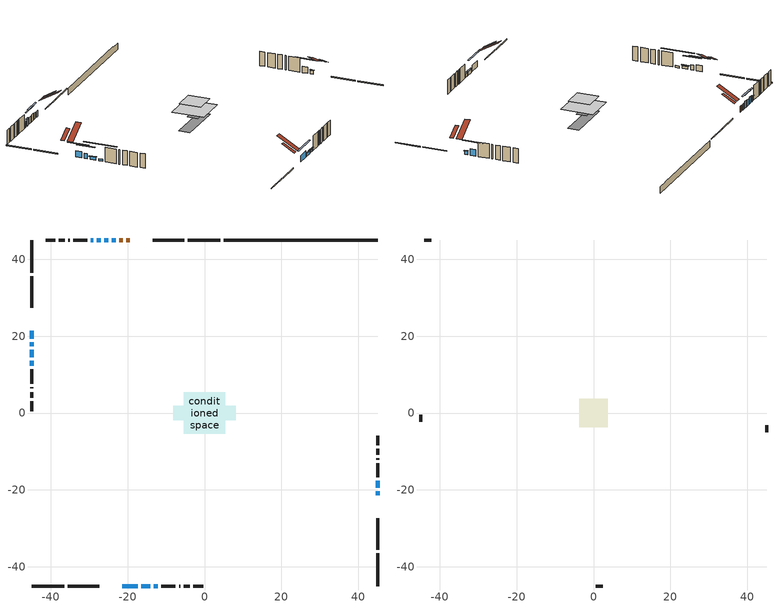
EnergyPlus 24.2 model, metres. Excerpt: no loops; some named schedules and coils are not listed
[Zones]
conditioned space
 floor outside (Floor1 construction): -1.79,-1.79 -1.79,1.79 1.79,1.79 1.79,-1.79 z0.46
 floor adiabatic (AdiabaticFloorConstruction): -5.39,-5.39 -5.39,5.39 5.39,5.39 5.39,-5.39 z2.9
 floor foundation (Slab1 construction): -8.13,-1.86 -8.13,1.86 8.13,1.86 8.13,-1.86 z-1.85
 wall outside (RimJoist1 construction): 4.12,45.04 -4.41,45.04 / -45.04,-45.04 -36.51,-45.04 / -45.04,45.04 -45.04,36.51 / 45.04,-45.04 45.04,-36.51 z0.46:0.76
 wall outside (RimJoist2 construction): -5.34,45.04 -13.53,45.04 / -35.58,-45.04 -27.39,-45.04 / -45.04,35.58 -45.04,27.39 / 45.04,-35.58 45.04,-27.39 z0.46:0.76
 wall outside (AdiabaticWallConstruction 1): -19.52,45.04 -20.4,45.04 / -21.33,45.04 -22.21,45.04 z0.46:2.49
 wall outside (AdiabaticWallConstruction): 45.04,-21.4 45.04,-20.38 / -13.19,-45.04 -12.17,-45.04 z0.46:1.63; -45.04,21.4 -45.04,19.36 / -21.4,-45.04 -17.33,-45.04 / 45.04,-19.45 45.04,-17.67 / -25.08,45.04 -26.1,45.04 / -27.03,45.04 -28.04,45.04 z0.46:2.59; -45.04,18.44 -45.04,17.42 / -28.97,45.04 -29.58,45.04 z0.46:2.14; -45.04,16.49 -45.04,14.51 z0.46:1.43; -16.41,-45.04 -14.12,-45.04 z0.46:1.58; -45.04,13.58 -45.04,12.26 z0.46:1.12; -23.14,45.04 -24.16,45.04 z0.46:2.85
 wall outside (Wall1 construction): -30.51,45.04 -34.2,45.04 / -11.25,-45.04 -7.56,-45.04 / -45.04,11.33 -45.04,7.64 / 45.04,-16.75 45.04,-13.06 z0.46:5.34
 wall outside (Wall2 construction): -35.13,45.04 -35.46,45.04 / -6.63,-45.04 -6.3,-45.04 / -45.04,6.71 -45.04,6.38 / 45.04,-12.13 45.04,-11.8 z0.46:5.34
 wall outside (Wall3 construction): -36.39,45.04 -37.89,45.04 / -5.37,-45.04 -3.86,-45.04 / -45.04,5.45 -45.04,3.95 / 45.04,-10.87 45.04,-9.36 z0.46:5.34
 wall outside (Wall4 construction): -38.82,45.04 -41.37,45.04 / -2.93,-45.04 -0.39,-45.04 / -45.04,3.02 -45.04,0.47 / 45.04,-8.43 45.04,-5.89 z0.46:5.34
 wall foundation (FoundationWall1 construction): 5.05,45.04,-1.85 5.05,45.04,0.46 41.04,45.04,0.46 41.04,45.04,0.24 45.04,45.04,0.24 45.04,45.04,-1.85
 window (WindowConstruction): 45.04,-21.4 45.04,-20.38 z0.46:1.63
 window (WindowConstruction 7): -45.04,21.4 -45.04,19.37 z0.46:2.59
 window (WindowConstruction 8): -45.04,18.44 -45.04,17.42 z0.46:2.14
 window (WindowConstruction 9): -45.04,16.49 -45.04,14.51 z0.46:1.43
 window (WindowConstruction 10): -21.4,-45.04 -17.34,-45.04 z0.46:2.59
 window (WindowConstruction 1): -16.41,-45.04 -14.12,-45.04 z0.46:1.58
 window (WindowConstruction 11): -13.19,-45.04 -12.18,-45.04 z0.46:1.63
 window (WindowConstruction 12): -45.04,13.58 -45.04,12.26 z0.46:1.12
 window (WindowConstruction 2): 45.04,-19.45 45.04,-17.67 z0.46:2.59
 window (WindowConstruction 3): -23.14,45.04 -24.16,45.04 z0.46:2.85
 window (WindowConstruction 4): -25.08,45.04 -26.1,45.04 z0.46:2.59
 window (WindowConstruction 5): -27.03,45.04 -28.04,45.04 z0.46:2.59
 window (WindowConstruction 6): -28.97,45.04 -29.58,45.04 z0.46:2.14
 door (Door): -19.52,45.04 -20.4,45.04 z0.46:2.49
 door (Door 1): -21.33,45.04 -22.21,45.04 z0.46:2.49
 ceiling adiabatic (AdiabaticFloorConstruction): 5.39,-5.39 5.39,5.39 -5.39,5.39 -5.39,-5.39 z2.9
 roof outside (Roof1 construction): -15.69,45.04,5.34 -15.69,40.79,7.82 -14.46,40.79,7.82 -14.46,45.04,5.34; -25.23,-45.04,5.34 -25.23,-40.79,7.82 -26.46,-40.79,7.82 -26.46,-45.04,5.34; -45.04,25.23,5.34 -40.79,25.23,7.82 -40.79,26.46,7.82 -45.04,26.46,5.34; 45.04,-25.23,5.34 40.79,-25.23,7.82 40.79,-26.46,7.82 45.04,-26.46,5.34
attic - vented
 floor to conditioned space (Floor2 construction Reversed): -3.67,-3.67 -3.67,3.67 3.67,3.67 3.67,-3.67 z5.34
 wall outside (Wall5 construction): -42.3,45.04 -44.11,45.04 / 0.54,-45.04 2.35,-45.04 / -45.04,-0.46 -45.04,-2.27 / 45.04,-4.96 45.04,-3.14 z0.46:5.34
 roof outside (Roof2 construction): -18.6,45.04,5.34 -18.6,38.22,9.32 -16.62,38.22,9.32 -16.62,45.04,5.34; -22.32,-45.04,5.34 -22.32,-38.22,9.32 -24.3,-38.22,9.32 -24.3,-45.04,5.34; -45.04,22.32,5.34 -38.22,22.32,9.32 -38.22,24.3,9.32 -45.04,24.3,5.34; 45.04,-22.32,5.34 38.22,-22.32,9.32 38.22,-24.3,9.32 45.04,-24.3,5.34
shading: 45.04,-20.18 45.04,-21.6 45.45,-21.6 45.45,-20.18 z1.83; -45.04,16.73 -45.04,24.03 -45.45,24.03 -45.45,16.73 z5.22; -45.04,14.79 -45.04,21.07 -45.45,21.07 -45.45,14.79 z4.77; -45.04,14.31 -45.04,16.69 -45.45,16.69 -45.45,14.31 z1.63; -14.7,-45.04 -24.03,-45.04 -24.03,-45.45 -14.7,-45.45 z5.22; -13.92,-45.04 -16.61,-45.04 -16.61,-45.45 -13.92,-45.45 z1.78; -11.97,-45.04 -13.39,-45.04 -13.39,-45.45 -11.97,-45.45 z1.83; -45.04,7.2 -45.04,18.64 -45.45,18.64 -45.45,7.2 z6.18; 45.04,-15.04 45.04,-22.08 45.45,-22.08 45.45,-15.04 z5.22; -26.79,45.04 -20.51,45.04 -20.51,45.45 -26.79,45.45 z5.48; -28.73,45.04 -22.45,45.04 -22.45,45.45 -28.73,45.45 z5.22; -28.24,45.04 -26.83,45.04 -26.83,45.45 -28.24,45.45 z2.79; -29.78,45.04 -28.77,45.04 -28.77,45.45 -29.78,45.45 z2.34
[Building]
Building 1: Terrain=Suburbs
[Site:Location]
Mont Joli AP_QC: Latitude {deg}=48.61; Longitude {deg}=-68.21; Time Zone {hr}=-5; Elevation {m}=52; Keep Site Location Information=Yes
[Site:GroundTemperature:Shallow]
-0.843868, -3.04892, -3.2255, -2.1791, 2.02165, 6.20283, 9.82768, 12.1239, 12.319, 10.4514, 6.91898, 2.86606
[Site:WaterMainsTemperature]
Calculation Method=Schedule; Temperature Schedule=mains temperature schedule
[Material] Roughness=Rough; Thermal Absorptance=0.9
Name | Thickness {m} | Conductivity {W/m-K} | Density {kg/m3} | Specific Heat {J/kg-K} | Solar Absorptance | Visible Absorptance
asphalt or fiberglass shingles | 0.00635 | 0.162714 | 1121.4 | 1465.45 | 0.4 | 0.4
ceiling loosefill ins | 0.254 | 0.0480833 | 16.02 | 1046.75 | 0.7 | 0.7
ceiling stud and cavity | 0.1397 | 0.106066 | 65.682 | 1177.47 | 0.7 | 0.7
concrete 4.0 in. | 0.1016 | 1.803125 | 2242.8 | 837.4 | 0.7 | 0.7
concrete 8.0 in. | 0.2032 | 1.803125 | 2242.8 | 837.4 | 0.7 | 0.7
door material | 0.04445 | 0.20624 | 512.64 | 1214.23 | 0.7 | 0.7
door material 1 | 0.04445 | 0.0451087 | 512.64 | 1214.23 | 0.7 | 0.7
exterior vertical ins | 0.0507304 | 0.029427 | 32.04 | 1214.23 | 0.7 | 0.7
floor covering | 0.0127 | 0.0433444 | 54.468 | 1339.84 | 0.6 | 0.6
floor rigid ins; wall rigid ins 1 | 0.512978 | 0.029427 | 32.04 | 1214.23 | 0.7 | 0.7
floor stud and cavity | 0.1397 | 0.0911719 | 92.3553 | 1139.71 | 0.7 | 0.7
floor stud and cavity 1 | 0.1397 | 1.75129 | 37.0049 | 1207.88 | 0.7 | 0.7
furniture material conditioned space 1 | 0.1524 | 0.115458 | 640.8 | 1214.23 | 0.6 | 0.6
gypsum board | 0.0127 | 0.160291 | 801 | 837.4 | 0.6 | 0.6
gypsum board 1 | 0.0127 | 0.160291 | 801 | 837.4 | 0.7 | 0.7
osb sheathing 0.5 in. | 0.0127 | 0.115458 | 512.64 | 1214.23 | 0.7 | 0.7
osb sheathing 0.75 in. | 0.01905 | 0.115458 | 512.64 | 1214.23 | 0.7 | 0.7
osb sheathing 2.0 in. | 0.0508 | 0.115458 | 512.64 | 1214.23 | 0.7 | 0.7
rim joist rigid ins; wall rigid ins | 0.051816 | 0.029427 | 32.04 | 1214.23 | 0.7 | 0.7
rim joist stud and cavity | 0.0508 | 0.0451784 | 125.044 | 1163.47 | 0.6 | 0.6
rim joist stud and cavity 1 | 0.0508 | 0.0360814 | 125.044 | 1163.47 | 0.6 | 0.6
roof rigid ins | 0.103632 | 0.029427 | 32.04 | 1214.23 | 0.7 | 0.7
roof stud and cavity | 0.2032 | 0.308834 | 78.34581 | 1123.46 | 0.7 | 0.7
wall stud and cavity | 0.1397 | 0.145044 | 139.0536 | 1170.24 | 0.7 | 0.7
wall stud and cavity 1 | 0.1397 | 0.174372 | 139.0536 | 1170.24 | 0.7 | 0.7
wall stud and cavity 2 | 0.1397 | 0.14244 | 139.0536 | 1170.24 | 0.7 | 0.7
wall stud and cavity 3 | 0.1397 | 0.144253 | 139.0536 | 1170.24 | 0.7 | 0.7
wall stud and cavity 4 | 0.0889 | 6.9971 | 50.32683 | 1063.81 | 0.6 | 0.6
wall stud and cavity 5 | 0.0889 | 0.380278 | 52.3479 | 1209.89 | 0.7 | 0.7
wall stud and cavity 6 | 0.0889 | 0.391764 | 83.0341 | 1211.67 | 0.7 | 0.7
wood siding | 0.0254 | 0.102417 | 544.68 | 1172.36 | 0.4 | 0.4
wood siding 1 | 0.00254 | 0.102417 | 544.68 | 1172.36 | 0.4 | 0.4
wood siding 2; wood siding 3; wood siding 4 | 0.0254 | 0.102417 | 544.68 | 1172.36 | 0.7 | 0.7
[WindowMaterial:SimpleGlazingSystem]
Name | U-Factor {W/m2-K} | Solar Heat Gain Coefficient
WindowMaterial | 2.78222 | 0.58
WindowMaterial 1 | 2.77711 | 0.55
WindowMaterial 2 | 4.11314 | 0.68
WindowMaterial 3 | 2.79017 | 0.62
WindowMaterial 4 | 2.78847 | 0.62
WindowMaterial 5 | 2.77711 | 0.54
WindowMaterial 6 | 2.78676 | 0.61
WindowMaterial 7 | 2.77143 | 0.52
WindowMaterial 8 | 2.77314 | 0.51
[Construction]
AdiabaticFloorConstruction: floor stud and cavity 1, floor rigid ins, osb sheathing 0.75 in., floor covering
AdiabaticWallConstruction: wood siding 3, wall rigid ins 1, wall stud and cavity 5, gypsum board
AdiabaticWallConstruction 1: wood siding 4, wall rigid ins 1, wall stud and cavity 5, gypsum board
Door: door material
Door 1: door material 1
Floor1 construction: floor stud and cavity, osb sheathing 0.75 in., floor covering
Floor2 construction Reversed: gypsum board, ceiling stud and cavity, ceiling loosefill ins
FoundationWall1 construction: concrete 8.0 in., gypsum board 1
furniture construction conditioned space 1: furniture material conditioned space 1
PartitionWallConstruction: gypsum board, wall stud and cavity 6, gypsum board
RimJoist1 construction: wood siding 2, osb sheathing 2.0 in., rim joist stud and cavity
RimJoist2 construction: wood siding 2, rim joist rigid ins, osb sheathing 2.0 in., rim joist stud and cavity 1
Roof1 construction: asphalt or fiberglass shingles, roof rigid ins, osb sheathing 0.75 in., roof stud and cavity, gypsum board
Roof2 construction: asphalt or fiberglass shingles
Slab1 construction: concrete 4.0 in.
Wall1 construction: wood siding, wall rigid ins, osb sheathing 0.5 in., wall stud and cavity, gypsum board
Wall2 construction: wood siding, wall rigid ins, osb sheathing 0.5 in., wall stud and cavity 1, gypsum board
Wall3 construction: wood siding, wall rigid ins, osb sheathing 0.5 in., wall stud and cavity 2, gypsum board
Wall4 construction: wood siding, wall rigid ins, osb sheathing 0.5 in., wall stud and cavity 3, gypsum board
Wall5 construction: wood siding 1, wall stud and cavity 4
WindowConstruction; WindowConstruction 11: WindowMaterial
WindowConstruction 1: WindowMaterial 1
WindowConstruction 10; WindowConstruction 4; WindowConstruction 5; WindowConstruction 7: WindowMaterial 4
WindowConstruction 12: WindowMaterial 8
WindowConstruction 2: WindowMaterial 2
WindowConstruction 3: WindowMaterial 3
WindowConstruction 6: WindowMaterial 5
WindowConstruction 8: WindowMaterial 6
WindowConstruction 9: WindowMaterial 7
[Zone] Multiplier=1; Part of Total Floor Area=Yes
Name | Volume {m3}
attic - vented | 33.2039
conditioned space | 462.2
[Space]
Name | Zone | Volume {m3}
attic - vented 1 | attic - vented | 33.2039
conditioned space 1 | conditioned space | 462.2
[ZoneInfiltration:EffectiveLeakageArea]
infil attic - vented 1: Zone or Space=attic - vented 1; Schedule=Always On Discrete; Effective Air Leakage Area {cm2}=1873.74; Stack Coefficient=0.000615828; Wind Coefficient=1.67668e-05
[ZoneMixing]
whole house fan mix: Zone or Space=attic - vented; Schedule=Always On Continuous; Design Flow Rate Calculation Method=Flow/Zone; Design Flow Rate {m3/s}=0; Source Zone or Space=conditioned space
[SurfaceProperty:ExposedFoundationPerimeter]
Slab1: Exposed Perimeter Calculation Method=TotalExposedPerimeter; Total Exposed Perimeter {m}=39.991
[InternalMass] Zone or ZoneList=conditioned space; Space or SpaceList=conditioned space 1
Name | Construction | Surface Area {m2}
furniture mass conditioned space 1 | furniture construction conditioned space 1 | 75.864
partition wall mass | PartitionWallConstruction | 189.66
[Lights]
interior lighting: Zone or ZoneList or Space or SpaceList=conditioned space 1; Schedule=interior lighting schedule; Design Level Calculation Method=LightingLevel; Lighting Level {W}=343.2; Return Air Fraction=0; Fraction Radiant=0.6; Fraction Visible=0.2; Fraction Replaceable=1
[People]
occupants: Zone or ZoneList or Space or SpaceList=conditioned space 1; Number of People Schedule=occupants schedule; Number of People Calculation Method=People; Number of People=3; Fraction Radiant=0.314171; Sensible Heat Fraction=0.56303; Activity Level Schedule=occupants activity schedule; Carbon Dioxide Generation Rate {m3/s-W}=0; Enable ASHRAE 55 Comfort Warnings=No; Mean Radiant Temperature Calculation Type=EnclosureAveraged
[ElectricEquipment] Zone or ZoneList or Space or SpaceList=conditioned space 1; Design Level Calculation Method=EquipmentLevel
Name | Schedule | Design Level {W} | Fraction Latent | Fraction Radiant | Fraction Lost
clothes dryer | clothes dryer schedule | 140.772 | 0.015 | 0.081 | 0.85
clothes washer | clothes washer schedule | 32.1985 | 0.03 | 0.162 | 0.7
cooking range | cooking range schedule | 215.147 | 0.08 | 0.432 | 0.2
dishwasher | dishwasher schedule | 66.8632 | 0.3 | 0.18 | 0.4
fridge | fridge schedule | 72.9452 | 0 | 0.6 | 0
mech vent house fan | mech vent house fan schedule | 41.6667 | 0 | 0 | 1
mech vent house fan cfis | mech vent house fan cfis schedule | 0 | 0 | 0 | 0
mech vent range fan 0 | mech vent range fan 0 schedule | 150 | 0 | 0 | 1
misc plug loads | misc plug loads schedule | 494.7 | 0.045 | 0.513 | 0.1
whole house fan | Always On Discrete | 0 | 0 | 0 | 1
[OtherEquipment] Zone or ZoneList or Space or SpaceList=conditioned space 1; Design Level Calculation Method=EquipmentLevel
Name | Fuel Type | Schedule | Design Level {W} | Fraction Latent | Fraction Radiant | Fraction Lost
clothes dryer 1 | Electricity | clothes dryer schedule | 0 | 0.015 | 0.081 | 0.85
cooking range 1 | Electricity | cooking range schedule | 0 | 0.08 | 0.432 | 0.2
general water use latent | None | general water use schedule | 62.594 | 1 | 0 | 0
general water use sensible | None | general water use schedule | -61.6891 | 0 | 0.6 | 0
mech vent house fan latent load | None | Always On Discrete | 0 | 1 | 0 | 0
mech vent house fan sensible load | None | Always On Discrete | 0 | 0 | 0 | 0
water heater energy adjustment1 | Electricity | Always On Discrete | 0.01 | 0 | 0 | 1
[ZoneInfiltration:DesignFlowRate] Zone or ZoneList or Space or SpaceList=conditioned space 1; Schedule=Always On Discrete; Design Flow Rate Calculation Method=Flow/Zone; Design Flow Rate {m3/s}=0
infil flow; natural vent flow; whole house fan flow
[ZoneControl:Thermostat]
conditioned space Thermostat: Zone or ZoneList=conditioned space; Control Type Schedule=conditioned space Thermostat Schedule; Control 1=conditioned space temperature setpoint; Temperature Difference Between Cutout And Setpoint {deltaC}=0
[ThermostatSetpoint:DualSetpoint]
conditioned space temperature setpoint: Heating Setpoint Temperature Schedule=heating setpoint; Cooling Setpoint Temperature Schedule=cooling setpoint
[AirLoopHVAC:UnitarySystem]
unit heater unitary system: Control Type=Load; Controlling Zone or Thermostat Location=conditioned space; Dehumidification Control Type=None; Availability Schedule=Always On Discrete; Supply Fan=unit heater supply fan; Fan Placement=BlowThrough; Supply Air Fan Operating Mode Schedule=unit heater auto fan schedule; Heating Coil=unit heater htg coil; DX Heating Coil Sizing Ratio=1; Use DOAS DX Cooling Coil=No; Minimum Supply Air Temperature {C}=2; Latent Load Control=SensibleOnlyLoadControl; Cooling Supply Air Flow Rate Method=None; Heating Supply Air Flow Rate Method=SupplyAirFlowRate; Heating Supply Air Flow Rate {m3/s}=0.00141584; No Load Supply Air Flow Rate Method=SupplyAirFlowRate; No Load Supply Air Flow Rate {m3/s}=0; No Load Supply Air Flow Rate Control Set To Low Speed=Yes; Maximum Supply Air Temperature {C}=48.8889; Maximum Outdoor Dry-Bulb Temperature for Supplemental Heater Operation {C}=21; Ancillary On-Cycle Electric Power {W}=0; Ancillary Off-Cycle Electric Power {W}=0
[Zone equipment]
conditioned space: electric baseboard, unit heater unitary system
[Foundation:Kiva]
Foundation Kiva 1: Initial Indoor Air Temperature {C}=18; Wall Height Above Grade {m}=0.459974; Wall Depth Below Slab {m}=0.2032; Custom Block Material Name 1=exterior vertical ins; Custom Block Depth 1 {m}=2.30999; Custom Block X Position 1 {m}=0.2159; Custom Block Z Position 1 {m}=0
[Foundation:Kiva:Settings]
Soil Conductivity {W/m-K}=0.849921; Soil Density {kg/m3}=1842.3; Soil Specific Heat {J/kg-K}=418.7; Ground Solar Absorptivity=0.9; Ground Thermal Absorptivity=0.9; Ground Surface Roughness {m}=0.03; Far-Field Width {m}=40; Deep-Ground Boundary Condition=ZeroFlux; Deep-Ground Depth {m}=40; Minimum Cell Dimension {m}=0.2; Maximum Cell Growth Coefficient=3; Simulation Timestep=Timestep
[Exterior:Lights]
exterior lighting: Schedule=exterior lighting schedule; Design Level {W}=75.6
[EnergyManagementSystem:Sensor] Output:Variable or Output:Meter Index Key=conditioned space
Name | Output:Variable or Output:Meter
conditioned_space_clg_unmet_s | Zone Cooling Setpoint Not Met Time
conditioned_space_htg_unmet_s | Zone Heating Setpoint Not Met Time
fridge_tin_s; tin_s; tin_s_1 | Zone Mean Air Temperature
tout_s | Zone Outdoor Air Drybulb Temperature
win_s | Zone Air Humidity Ratio
[Schedule:Constant]
Name | Hourly Value
Always On Continuous; mech vent house fan schedule; mech vent house fan cfis schedule; Always On Discrete | 1
occupants activity schedule | 117.228
fridge schedule; unit heater auto fan schedule | 0
[Schedule:Week:Daily]
interior lighting schedule Week Rule - Jan1-Jan27: interior lighting schedule day, interior lighting schedule day, interior lighting schedule day, interior lighting schedule day, interior lighting schedule day, interior lighting schedule day, interior lighting schedule day, interior lighting schedule default day, interior lighting schedule default day, interior lighting schedule default day, interior lighting schedule default day, interior lighting schedule default day
interior lighting schedule Week Rule - Jan28-Feb3: interior lighting schedule day, interior lighting schedule day, interior lighting schedule day, interior lighting schedule day, interior lighting schedule day 1, interior lighting schedule day 1, interior lighting schedule day 1, interior lighting schedule default day, interior lighting schedule default day, interior lighting schedule default day, interior lighting schedule default day, interior lighting schedule default day
interior lighting schedule Week Rule - Feb4-Feb24: interior lighting schedule day 1, interior lighting schedule day 1, interior lighting schedule day 1, interior lighting schedule day 1, interior lighting schedule day 1, interior lighting schedule day 1, interior lighting schedule day 1, interior lighting schedule default day, interior lighting schedule default day, interior lighting schedule default day, interior lighting schedule default day, interior lighting schedule default day
interior lighting schedule Week Rule - Feb25-Mar3: interior lighting schedule day 1, interior lighting schedule day 1, interior lighting schedule day 1, interior lighting schedule day 1, interior lighting schedule day 2, interior lighting schedule day 2, interior lighting schedule day 2, interior lighting schedule default day, interior lighting schedule default day, interior lighting schedule default day, interior lighting schedule default day, interior lighting schedule default day
interior lighting schedule Week Rule - Mar4-Mar31: interior lighting schedule day 2, interior lighting schedule day 2, interior lighting schedule day 2, interior lighting schedule day 2, interior lighting schedule day 2, interior lighting schedule day 2, interior lighting schedule day 2, interior lighting schedule default day, interior lighting schedule default day, interior lighting schedule default day, interior lighting schedule default day, interior lighting schedule default day
interior lighting schedule Week Rule - Apr1-Apr28: interior lighting schedule day 3, interior lighting schedule day 3, interior lighting schedule day 3, interior lighting schedule day 3, interior lighting schedule day 3, interior lighting schedule day 3, interior lighting schedule day 3, interior lighting schedule default day, interior lighting schedule default day, interior lighting schedule default day, interior lighting schedule default day, interior lighting schedule default day
interior lighting schedule Week Rule - Apr29-May5: interior lighting schedule day 3, interior lighting schedule day 3, interior lighting schedule day 4, interior lighting schedule day 4, interior lighting schedule day 4, interior lighting schedule day 4, interior lighting schedule day 4, interior lighting schedule default day, interior lighting schedule default day, interior lighting schedule default day, interior lighting schedule default day, interior lighting schedule default day
interior lighting schedule Week Rule - May6-May26: interior lighting schedule day 4, interior lighting schedule day 4, interior lighting schedule day 4, interior lighting schedule day 4, interior lighting schedule day 4, interior lighting schedule day 4, interior lighting schedule day 4, interior lighting schedule default day, interior lighting schedule default day, interior lighting schedule default day, interior lighting schedule default day, interior lighting schedule default day
interior lighting schedule Week Rule - May27-Jun2: interior lighting schedule day 4, interior lighting schedule day 4, interior lighting schedule day 4, interior lighting schedule day 4, interior lighting schedule day 4, interior lighting schedule day 5, interior lighting schedule day 5, interior lighting schedule default day, interior lighting schedule default day, interior lighting schedule default day, interior lighting schedule default day, interior lighting schedule default day
interior lighting schedule Week Rule - Jun3-Jun30: interior lighting schedule day 5, interior lighting schedule day 5, interior lighting schedule day 5, interior lighting schedule day 5, interior lighting schedule day 5, interior lighting schedule day 5, interior lighting schedule day 5, interior lighting schedule default day, interior lighting schedule default day, interior lighting schedule default day, interior lighting schedule default day, interior lighting schedule default day
interior lighting schedule Week Rule - Jul1-Jul28: interior lighting schedule day 6, interior lighting schedule day 6, interior lighting schedule day 6, interior lighting schedule day 6, interior lighting schedule day 6, interior lighting schedule day 6, interior lighting schedule day 6, interior lighting schedule default day, interior lighting schedule default day, interior lighting schedule default day, interior lighting schedule default day, interior lighting schedule default day
interior lighting schedule Week Rule - Jul29-Aug4: interior lighting schedule day 6, interior lighting schedule day 6, interior lighting schedule day 6, interior lighting schedule day 7, interior lighting schedule day 7, interior lighting schedule day 7, interior lighting schedule day 7, interior lighting schedule default day, interior lighting schedule default day, interior lighting schedule default day, interior lighting schedule default day, interior lighting schedule default day
interior lighting schedule Week Rule - Aug5-Aug25: interior lighting schedule day 7, interior lighting schedule day 7, interior lighting schedule day 7, interior lighting schedule day 7, interior lighting schedule day 7, interior lighting schedule day 7, interior lighting schedule day 7, interior lighting schedule default day, interior lighting schedule default day, interior lighting schedule default day, interior lighting schedule default day, interior lighting schedule default day
interior lighting schedule Week Rule - Aug26-Sep1: interior lighting schedule day 7, interior lighting schedule day 7, interior lighting schedule day 7, interior lighting schedule day 7, interior lighting schedule day 7, interior lighting schedule day 7, interior lighting schedule day 8, interior lighting schedule default day, interior lighting schedule default day, interior lighting schedule default day, interior lighting schedule default day, interior lighting schedule default day
interior lighting schedule Week Rule - Sep2-Sep29: interior lighting schedule day 8, interior lighting schedule day 8, interior lighting schedule day 8, interior lighting schedule day 8, interior lighting schedule day 8, interior lighting schedule day 8, interior lighting schedule day 8, interior lighting schedule default day, interior lighting schedule default day, interior lighting schedule default day, interior lighting schedule default day, interior lighting schedule default day
interior lighting schedule Week Rule - Sep30-Oct6: interior lighting schedule day 8, interior lighting schedule day 9, interior lighting schedule day 9, interior lighting schedule day 9, interior lighting schedule day 9, interior lighting schedule day 9, interior lighting schedule day 9, interior lighting schedule default day, interior lighting schedule default day, interior lighting schedule default day, interior lighting schedule default day, interior lighting schedule default day
interior lighting schedule Week Rule - Oct7-Oct27: interior lighting schedule day 9, interior lighting schedule day 9, interior lighting schedule day 9, interior lighting schedule day 9, interior lighting schedule day 9, interior lighting schedule day 9, interior lighting schedule day 9, interior lighting schedule default day, interior lighting schedule default day, interior lighting schedule default day, interior lighting schedule default day, interior lighting schedule default day
interior lighting schedule Week Rule - Oct28-Nov3: interior lighting schedule day 9, interior lighting schedule day 9, interior lighting schedule day 9, interior lighting schedule day 9, interior lighting schedule day 10, interior lighting schedule day 10, interior lighting schedule day 10, interior lighting schedule default day, interior lighting schedule default day, interior lighting schedule default day, interior lighting schedule default day, interior lighting schedule default day
interior lighting schedule Week Rule - Nov4-Nov24: interior lighting schedule day 10, interior lighting schedule day 10, interior lighting schedule day 10, interior lighting schedule day 10, interior lighting schedule day 10, interior lighting schedule day 10, interior lighting schedule day 10, interior lighting schedule default day, interior lighting schedule default day, interior lighting schedule default day, interior lighting schedule default day, interior lighting schedule default day
interior lighting schedule Week Rule - Nov25-Dec1: interior lighting schedule day 10, interior lighting schedule day 10, interior lighting schedule day 10, interior lighting schedule day 10, interior lighting schedule day 10, interior lighting schedule day 10, interior lighting schedule day 11, interior lighting schedule default day, interior lighting schedule default day, interior lighting schedule default day, interior lighting schedule default day, interior lighting schedule default day
interior lighting schedule Week Rule - Dec2-Dec31: interior lighting schedule day 11, interior lighting schedule day 11, interior lighting schedule day 11, interior lighting schedule day 11, interior lighting schedule day 11, interior lighting schedule day 11, interior lighting schedule day 11, interior lighting schedule default day, interior lighting schedule default day, interior lighting schedule default day, interior lighting schedule default day, interior lighting schedule default day
occupants schedule Week Rule - Jan1-Dec31: occupants schedule day, occupants schedule day, occupants schedule day, occupants schedule day, occupants schedule day, occupants schedule day, occupants schedule day, occupants schedule default day, occupants schedule default day, occupants schedule default day, occupants schedule default day, occupants schedule default day
clothes dryer schedule Week Rule - Jan1-Dec31: clothes dryer schedule day, clothes dryer schedule day, clothes dryer schedule day, clothes dryer schedule day, clothes dryer schedule day, clothes dryer schedule day, clothes dryer schedule day, clothes dryer schedule default day, clothes dryer schedule default day, clothes dryer schedule default day, clothes dryer schedule default day, clothes dryer schedule default day
clothes washer schedule Week Rule - Jan1-Dec31: clothes washer schedule day, clothes washer schedule day, clothes washer schedule day, clothes washer schedule day, clothes washer schedule day, clothes washer schedule day, clothes washer schedule day, clothes washer schedule default day, clothes washer schedule default day, clothes washer schedule default day, clothes washer schedule default day, clothes washer schedule default day
cooking range schedule Week Rule - Jan1-Dec31: cooking range schedule day, cooking range schedule day, cooking range schedule day, cooking range schedule day, cooking range schedule day, cooking range schedule day, cooking range schedule day, cooking range schedule default day, cooking range schedule default day, cooking range schedule default day, cooking range schedule default day, cooking range schedule default day
dishwasher schedule Week Rule - Jan1-Dec31: dishwasher schedule day, dishwasher schedule day, dishwasher schedule day, dishwasher schedule day, dishwasher schedule day, dishwasher schedule day, dishwasher schedule day, dishwasher schedule default day, dishwasher schedule default day, dishwasher schedule default day, dishwasher schedule default day, dishwasher schedule default day
mech vent range fan 0 schedule Week Rule - Jan1-Dec31: mech vent range fan 0 schedule day, mech vent range fan 0 schedule day, mech vent range fan 0 schedule day, mech vent range fan 0 schedule day, mech vent range fan 0 schedule day, mech vent range fan 0 schedule day, mech vent range fan 0 schedule day, mech vent range fan 0 schedule default day, mech vent range fan 0 schedule default day, mech vent range fan 0 schedule default day, mech vent range fan 0 schedule default day, mech vent range fan 0 schedule default day
misc plug loads schedule Week Rule - Jan1-Dec31: misc plug loads schedule day, misc plug loads schedule day, misc plug loads schedule day, misc plug loads schedule day, misc plug loads schedule day, misc plug loads schedule day, misc plug loads schedule day, misc plug loads schedule default day, misc plug loads schedule default day, misc plug loads schedule default day, misc plug loads schedule default day, misc plug loads schedule default day
general water use schedule Week Rule - Jan1-Dec31: general water use schedule day, general water use schedule day, general water use schedule day, general water use schedule day, general water use schedule day, general water use schedule day, general water use schedule day, general water use schedule default day, general water use schedule default day, general water use schedule default day, general water use schedule default day, general water use schedule default day
exterior lighting schedule Week Rule - Jan1-Jan27: exterior lighting schedule day, exterior lighting schedule day, exterior lighting schedule day, exterior lighting schedule day, exterior lighting schedule day, exterior lighting schedule day, exterior lighting schedule day, exterior lighting schedule default day, exterior lighting schedule default day, exterior lighting schedule default day, exterior lighting schedule default day, exterior lighting schedule default day
exterior lighting schedule Week Rule - Jan28-Feb3: exterior lighting schedule day, exterior lighting schedule day, exterior lighting schedule day, exterior lighting schedule day, exterior lighting schedule day 1, exterior lighting schedule day 1, exterior lighting schedule day 1, exterior lighting schedule default day, exterior lighting schedule default day, exterior lighting schedule default day, exterior lighting schedule default day, exterior lighting schedule default day
exterior lighting schedule Week Rule - Feb4-Feb24: exterior lighting schedule day 1, exterior lighting schedule day 1, exterior lighting schedule day 1, exterior lighting schedule day 1, exterior lighting schedule day 1, exterior lighting schedule day 1, exterior lighting schedule day 1, exterior lighting schedule default day, exterior lighting schedule default day, exterior lighting schedule default day, exterior lighting schedule default day, exterior lighting schedule default day
exterior lighting schedule Week Rule - Feb25-Mar3: exterior lighting schedule day 1, exterior lighting schedule day 1, exterior lighting schedule day 1, exterior lighting schedule day 1, exterior lighting schedule day 2, exterior lighting schedule day 2, exterior lighting schedule day 2, exterior lighting schedule default day, exterior lighting schedule default day, exterior lighting schedule default day, exterior lighting schedule default day, exterior lighting schedule default day
exterior lighting schedule Week Rule - Mar4-Mar31: exterior lighting schedule day 2, exterior lighting schedule day 2, exterior lighting schedule day 2, exterior lighting schedule day 2, exterior lighting schedule day 2, exterior lighting schedule day 2, exterior lighting schedule day 2, exterior lighting schedule default day, exterior lighting schedule default day, exterior lighting schedule default day, exterior lighting schedule default day, exterior lighting schedule default day
exterior lighting schedule Week Rule - Apr1-Apr28: exterior lighting schedule day 3, exterior lighting schedule day 3, exterior lighting schedule day 3, exterior lighting schedule day 3, exterior lighting schedule day 3, exterior lighting schedule day 3, exterior lighting schedule day 3, exterior lighting schedule default day, exterior lighting schedule default day, exterior lighting schedule default day, exterior lighting schedule default day, exterior lighting schedule default day
exterior lighting schedule Week Rule - Apr29-May5: exterior lighting schedule day 3, exterior lighting schedule day 3, exterior lighting schedule day 4, exterior lighting schedule day 4, exterior lighting schedule day 4, exterior lighting schedule day 4, exterior lighting schedule day 4, exterior lighting schedule default day, exterior lighting schedule default day, exterior lighting schedule default day, exterior lighting schedule default day, exterior lighting schedule default day
[Schedule:Year]
interior lighting schedule: interior lighting schedule Week Rule - Jan1-Jan27, 1, 1, 1, 27, interior lighting schedule Week Rule - Jan28-Feb3, 1, 28, 2, 3, interior lighting schedule Week Rule - Feb4-Feb24, 2, 4, 2, 24, interior lighting schedule Week Rule - Feb25-Mar3, 2, 25, 3, 3, interior lighting schedule Week Rule - Mar4-Mar31, 3, 4, 3, 31, interior lighting schedule Week Rule - Apr1-Apr28, 4, 1, 4, 28, interior lighting schedule Week Rule - Apr29-May5, 4, 29, 5, 5, interior lighting schedule Week Rule - May6-May26, 5, 6, 5, 26, interior lighting schedule Week Rule - May27-Jun2, 5, 27, 6, 2, interior lighting schedule Week Rule - Jun3-Jun30, 6, 3, 6, 30, interior lighting schedule Week Rule - Jul1-Jul28, 7, 1, 7, 28, interior lighting schedule Week Rule - Jul29-Aug4, 7, 29, 8, 4, interior lighting schedule Week Rule - Aug5-Aug25, 8, 5, 8, 25, interior lighting schedule Week Rule - Aug26-Sep1, 8, 26, 9, 1, interior lighting schedule Week Rule - Sep2-Sep29, 9, 2, 9, 29, interior lighting schedule Week Rule - Sep30-Oct6, 9, 30, 10, 6, interior lighting schedule Week Rule - Oct7-Oct27, 10, 7, 10, 27, interior lighting schedule Week Rule - Oct28-Nov3, 10, 28, 11, 3, interior lighting schedule Week Rule - Nov4-Nov24, 11, 4, 11, 24, interior lighting schedule Week Rule - Nov25-Dec1, 11, 25, 12, 1, interior lighting schedule Week Rule - Dec2-Dec31, 12, 2, 12, 31
occupants schedule: occupants schedule Week Rule - Jan1-Dec31, 1, 1, 12, 31
clothes dryer schedule: clothes dryer schedule Week Rule - Jan1-Dec31, 1, 1, 12, 31
clothes washer schedule: clothes washer schedule Week Rule - Jan1-Dec31, 1, 1, 12, 31
cooking range schedule: cooking range schedule Week Rule - Jan1-Dec31, 1, 1, 12, 31
dishwasher schedule: dishwasher schedule Week Rule - Jan1-Dec31, 1, 1, 12, 31
mech vent range fan 0 schedule: mech vent range fan 0 schedule Week Rule - Jan1-Dec31, 1, 1, 12, 31
misc plug loads schedule: misc plug loads schedule Week Rule - Jan1-Dec31, 1, 1, 12, 31
general water use schedule: general water use schedule Week Rule - Jan1-Dec31, 1, 1, 12, 31
exterior lighting schedule: exterior lighting schedule Week Rule - Jan1-Jan27, 1, 1, 1, 27, exterior lighting schedule Week Rule - Jan28-Feb3, 1, 28, 2, 3, exterior lighting schedule Week Rule - Feb4-Feb24, 2, 4, 2, 24, exterior lighting schedule Week Rule - Feb25-Mar3, 2, 25, 3, 3, exterior lighting schedule Week Rule - Mar4-Mar31, 3, 4, 3, 31, exterior lighting schedule Week Rule - Apr1-Apr28, 4, 1, 4, 28, exterior lighting schedule Week Rule - Apr29-May5, 4, 29, 5, 5, exterior lighting schedule Week Rule - May6-May26, 5, 6, 5, 26, exterior lighting schedule Week Rule - May27-Jun2, 5, 27, 6, 2, exterior lighting schedule Week Rule - Jun3-Jun30, 6, 3, 6, 30, exterior lighting schedule Week Rule - Jul1-Jul28, 7, 1, 7, 28, exterior lighting schedule Week Rule - Jul29-Aug4, 7, 29, 8, 4, exterior lighting schedule Week Rule - Aug5-Aug25, 8, 5, 8, 25, exterior lighting schedule Week Rule - Aug26-Sep1, 8, 26, 9, 1, exterior lighting schedule Week Rule - Sep2-Sep29, 9, 2, 9, 29, exterior lighting schedule Week Rule - Sep30-Oct6, 9, 30, 10, 6, exterior lighting schedule Week Rule - Oct7-Oct27, 10, 7, 10, 27, exterior lighting schedule Week Rule - Oct28-Nov3, 10, 28, 11, 3, exterior lighting schedule Week Rule - Nov4-Nov24, 11, 4, 11, 24, exterior lighting schedule Week Rule - Nov25-Dec1, 11, 25, 12, 1, exterior lighting schedule Week Rule - Dec2-Dec31, 12, 2, 12, 31
[Schedule:Compact]
conditioned space Thermostat Schedule: Through: 12/31, For: AllDays, Until: 24:00, 4
mains temperature schedule: Through: 01/01, For: AllDays, Until: 24:00, 4.55833, Through: 01/02, For: AllDays, Until: 24:00, 4.48833, Through: 01/03, For: AllDays, Until: 24:00, 4.41944, Through: 01/04, For: AllDays, Until: 24:00, 4.35111, Through: 01/05, For: AllDays, Until: 24:00, 4.28389, Through: 01/06, For: AllDays, Until: 24:00, 4.21778, Through: 01/07, For: AllDays, Until: 24:00, 4.15278, Through: 01/08, For: AllDays, Until: 24:00, 4.08889, Through: 01/09, For: AllDays, Until: 24:00, 4.02611, Through: 01/10, For: AllDays, Until: 24:00, 3.96444, Through: 01/11, For: AllDays, Until: 24:00, 3.90333, Through: 01/12, For: AllDays, Until: 24:00, 3.84389, Through: 01/13, For: AllDays, Until: 24:00, 3.78556, Through: 01/14, For: AllDays, Until: 24:00, 3.72833, Through: 01/15, For: AllDays, Until: 24:00, 3.67222, Through: 01/16, For: AllDays, Until: 24:00, 3.61722, Through: 01/17, For: AllDays, Until: 24:00, 3.56333, Through: 01/18, For: AllDays, Until: 24:00, 3.51111, Through: 01/19, For: AllDays, Until: 24:00, 3.46, Through: 01/20, For: AllDays, Until: 24:00, 3.41, Through: 01/21, For: AllDays, Until: 24:00, 3.36111, Through: 01/22, For: AllDays, Until: 24:00, 3.31389, Through: 01/23, For: AllDays, Until: 24:00, 3.26778, Through: 01/24, For: AllDays, Until: 24:00, 3.22278, Through: 01/25, For: AllDays, Until: 24:00, 3.17944, Through: 01/26, For: AllDays, Until: 24:00, 3.13722, Through: 01/27, For: AllDays, Until: 24:00, 3.09667, Through: 01/28, For: AllDays, Until: 24:00, 3.05722, Through: 01/29, For: AllDays, Until: 24:00, 3.01944, Through: 01/30, For: AllDays, Until: 24:00, 2.98278, Through: 01/31, For: AllDays, Until: 24:00, 2.94778, Through: 02/01, For: AllDays, Until: 24:00, 2.91389, Through: 02/02, For: AllDays, Until: 24:00, 2.88167, Through: 02/03, For: AllDays, Until: 24:00, 2.85056, Through: 02/04, For: AllDays, Until: 24:00, 2.82111, Through: 02/05, For: AllDays, Until: 24:00, 2.79278, Through: 02/06, For: AllDays, Until: 24:00, 2.76667, Through: 02/07, For: AllDays, Until: 24:00, 2.74111, Through: 02/08, For: AllDays, Until: 24:00, 2.71778, Through: 02/09, For: AllDays, Until: 24:00, 2.69556, Through: 02/10, For: AllDays, Until: 24:00, 2.675, Through: 02/11, For: AllDays, Until: 24:00, 2.65556, Through: 02/12, For: AllDays, Until: 24:00, 2.63833, Through: 02/13, For: AllDays, Until: 24:00, 2.62222, Through: 02/14, For: AllDays, Until: 24:00, 2.60722, Through: 02/15, For: AllDays, Until: 24:00, 2.59389, Through: 02/16, For: AllDays, Until: 24:00, 2.58278, Through: 02/17, For: AllDays, Until: 24:00, 2.57222, Through: 02/18, For: AllDays, Until: 24:00, 2.56389, Through: 02/19, For: AllDays, Until: 24:00, 2.55667, Through: 02/20, For: AllDays, Until: 24:00, 2.55111, Through: 02/21, For: AllDays, Until: 24:00, 2.54722, Through: 02/22, For: AllDays, Until: 24:00, 2.545, Through: 02/23, For: AllDays, Until: 24:00, 2.54389, Through: 02/24, For: AllDays, Until: 24:00, 2.54444, Through: 02/25, For: AllDays, Until: 24:00, 2.54667, Through: 02/26, For: AllDays, Until: 24:00, 2.55056, Through: 02/27, For: AllDays, Until: 24:00, 2.55556, Through: 02/28, For: AllDays, Until: 24:00, 2.56222, Through: 03/01, For: AllDays, Until: 24:00, 2.57056, Through: 03/02, For: AllDays, Until: 24:00, 2.58, Through: 03/03, For: AllDays, Until: 24:00, 2.59167, Through: 03/04, For: AllDays, Until: 24:00, 2.60444, Through: 03/05, For: AllDays, Until: 24:00, 2.61889, Through: 03/06, For: AllDays, Until: 24:00, 2.63444, Through: 03/07, For: AllDays, Until: 24:00, 2.65167, Through: 03/08, For: AllDays, Until: 24:00, 2.67056, Through: 03/09, For: AllDays, Until: 24:00, 2.69111, Through: 03/10, For: AllDays, Until: 24:00, 2.71278, Through: 03/11, For: AllDays, Until: 24:00, 2.73611, Through: 03/12, For: AllDays, Until: 24:00, 2.76111, Through: 03/13, For: AllDays, Until: 24:00, 2.78722, Through: 03/14, For: AllDays, Until: 24:00, 2.815, Through: 03/15, For: AllDays, Until: 24:00, 2.84389, Through: 03/16, For: AllDays, Until: 24:00, 2.87444, Through: 03/17, For: AllDays, Until: 24:00, 2.90667, Through: 03/18, For: AllDays, Until: 24:00, 2.94, Through: 03/19, For: AllDays, Until: 24:00, 2.975, Through: 03/20, For: AllDays, Until: 24:00, 3.01111, Through: 03/21, For: AllDays, Until: 24:00, 3.04889, Through: 03/22, For: AllDays, Until: 24:00, 3.08833, Through: 03/23, For: AllDays, Until: 24:00, 3.12833, Through: 03/24, For: AllDays, Until: 24:00, 3.17056, Through: 03/25, For: AllDays, Until: 24:00, 3.21333, Through: 03/26, For: AllDays, Until: 24:00, 3.25778, Through: 03/27, For: AllDays, Until: 24:00, 3.30389, Through: 03/28, For: AllDays, Until: 24:00, 3.35111, Through: 03/29, For: AllDays, Until: 24:00, 3.39944, Through: 03/30, For: AllDays, Until: 24:00, 3.44889, Through: 03/31, For: AllDays, Until: 24:00, 3.5, Through: 04/01, For: AllDays, Until: 24:00, 3.55222, Through: 04/02, For: AllDays, Until: 24:00, 3.60556, Through: 04/03, For: AllDays, Until: 24:00, 3.66, Through: 04/04, For: AllDays, Until: 24:00, 3.71611, Through: 04/05, For: AllDays, Until: 24:00, 3.77278, Through: 04/06, For: AllDays, Until: 24:00, 3.83111, Through: 04/07, For: AllDays, Until: 24:00, 3.89056, Through: 04/08, For: AllDays, Until: 24:00, 3.95111, Through: 04/09, For: AllDays, Until: 24:00, 4.01278, Through: 04/10, For: AllDays, Until: 24:00, 4.075, Through: 04/11, For: AllDays, Until: 24:00, 4.13889, Through: 04/12, For: AllDays, Until: 24:00, 4.20389, Through: 04/13, For: AllDays, Until: 24:00, 4.27, Through: 04/14, For: AllDays, Until: 24:00, 4.33667, Through: 04/15, For: AllDays, Until: 24:00, 4.40444, Through: 04/16, For: AllDays, Until: 24:00, 4.47333, Through: 04/17, For: AllDays, Until: 24:00, 4.54333, Through: 04/18, For: AllDays, Until: 24:00, 4.61389, Through: 04/19, For: AllDays, Until: 24:00, 4.68556, Through: 04/20, For: AllDays, Until: 24:00, 4.75833, Through: 04/21, For: AllDays, Until: 24:00, 4.83167, Through: 04/22, For: AllDays, Until: 24:00, 4.90611, Through: 04/23, For: AllDays, Until: 24:00, 4.98111, Through: 04/24, For: AllDays, Until: 24:00, 5.05722, Through: 04/25, For: AllDays, Until: 24:00, 5.13389, Through: 04/26, For: AllDays, Until: 24:00, 5.21167, Through: 04/27, For: AllDays, Until: 24:00, 5.29, Through: 04/28, For: AllDays, Until: 24:00, 5.36889, Through: 04/29, For: AllDays, Until: 24:00, 5.44833, Through: 04/30, For: AllDays, Until: 24:00, 5.52889, Through: 05/01, For: AllDays, Until: 24:00, 5.61, Through: 05/02, For: AllDays, Until: 24:00, 5.69111, Through: 05/03, For: AllDays, Until: 24:00, 5.77333, Through: 05/04, For: AllDays, Until: 24:00, 5.85667, Through: 05/05, For: AllDays, Until: 24:00, 5.94, Through: 05/06, For: AllDays, Until: 24:00, 6.02389, Through: 05/07, For: AllDays, Until: 24:00, 6.10778, Through: 05/08, For: AllDays, Until: 24:00, 6.19278, Through: 05/09, For: AllDays, Until: 24:00, 6.27833, Through: 05/10, For: AllDays, Until: 24:00, 6.36389, Through: 05/11, For: AllDays, Until: 24:00, 6.45, Through: 05/12, For: AllDays, Until: 24:00, 6.53667, Through: 05/13, For: AllDays, Until: 24:00, 6.62333, Through: 05/14, For: AllDays, Until: 24:00, 6.71056, Through: 05/15, For: AllDays, Until: 24:00, 6.79778, Through: 05/16, For: AllDays, Until: 24:00, 6.88556, Through: 05/17, For: AllDays, Until: 24:00, 6.97389, Through: 05/18, For: AllDays, Until: 24:00, 7.06222, Through: 05/19, For: AllDays, Until: 24:00, 7.15056, Through: 05/20, For: AllDays, Until: 24:00, 7.23889, Through: 05/21, For: AllDays, Until: 24:00, 7.32778, Through: 05/22, For: AllDays, Until: 24:00, 7.41667, Through: 05/23, For: AllDays, Until: 24:00, 7.50556, Through: 05/24, For: AllDays, Until: 24:00, 7.59444, Through: 05/25, For: AllDays, Until: 24:00, 7.68333, Through: 05/26, For: AllDays, Until: 24:00, 7.77278, Through: 05/27, For: AllDays, Until: 24:00, 7.86167, Through: 05/28, For: AllDays, Until: 24:00, 7.95056, Through: 05/29, For: AllDays, Until: 24:00, 8.03944, Through: 05/30, For: AllDays, Until: 24:00, 8.12833, Through: 05/31, For: AllDays, Until: 24:00, 8.21722, Through: 06/01, For: AllDays, Until: 24:00, 8.30556, Through: 06/02, For: AllDays, Until: 24:00, 8.39389, Through: 06/03, For: AllDays, Until: 24:00, 8.48222, Through: 06/04, For: AllDays, Until: 24:00, 8.57, Through: 06/05, For: AllDays, Until: 24:00, 8.65778, Through: 06/06, For: AllDays, Until: 24:00, 8.745, Through: 06/07, For: AllDays, Until: 24:00, 8.83222, Through: 06/08, For: AllDays, Until: 24:00, 8.91889, Through: 06/09, For: AllDays, Until: 24:00, 9.00556, Through: 06/10, For: AllDays, Until: 24:00, 9.09167, Through: 06/11, For: AllDays, Until: 24:00, 9.17722, Through: 06/12, For: AllDays, Until: 24:00, 9.26222, Through: 06/13, For: AllDays, Until: 24:00, 9.34722, Through: 06/14, For: AllDays, Until: 24:00, 9.43111, Through: 06/15, For: AllDays, Until: 24:00, 9.515, Through: 06/16, For: AllDays, Until: 24:00, 9.59833, Through: 06/17, For: AllDays, Until: 24:00, 9.68111, Through: 06/18, For: AllDays, Until: 24:00, 9.76333, Through: 06/19, For: AllDays, Until: 24:00, 9.84444, Through: 06/20, For: AllDays, Until: 24:00, 9.92556, Through: 06/21, For: AllDays, Until: 24:00, 10.0056, Through: 06/22, For: AllDays, Until: 24:00, 10.085, Through: 06/23, For: AllDays, Until: 24:00, 10.1639, Through: 06/24, For: AllDays, Until: 24:00, 10.2422, Through: 06/25, For: AllDays, Until: 24:00, 10.3194, Through: 06/26, For: AllDays, Until: 24:00, 10.3961, Through: 06/27, For: AllDays, Until: 24:00, 10.4717, Through: 06/28, For: AllDays, Until: 24:00, 10.5467, Through: 06/29, For: AllDays, Until: 24:00, 10.6206, Through: 06/30, For: AllDays, Until: 24:00, 10.6939, Through: 07/01, For: AllDays, Until: 24:00, 10.7667, Through: 07/02, For: AllDays, Until: 24:00, 10.8378, Through: 07/03, For: AllDays, Until: 24:00, 10.9083, Through: 07/04, For: AllDays, Until: 24:00, 10.9783, Through: 07/05, For: AllDays, Until: 24:00, 11.0467, Through: 07/06, For: AllDays, Until: 24:00, 11.1144, Through: 07/07, For: AllDays, Until: 24:00, 11.1811, Through: 07/08, For: AllDays, Until: 24:00, 11.2467, Through: 07/09, For: AllDays, Until: 24:00, 11.3111, Through: 07/10, For: AllDays, Until: 24:00, 11.375, Through: 07/11, For: AllDays, Until: 24:00, 11.4372, Through: 07/12, For: AllDays, Until: 24:00, 11.4989, Through: 07/13, For: AllDays, Until: 24:00, 11.5589, Through: 07/14, For: AllDays, Until: 24:00, 11.6178, Through: 07/15, For: AllDays, Until: 24:00, 11.6761, Through: 07/16, For: AllDays, Until: 24:00, 11.7328, Through: 07/17, For: AllDays, Until: 24:00, 11.7883, Through: 07/18, For: AllDays, Until: 24:00, 11.8428, Through: 07/19, For: AllDays, Until: 24:00, 11.8956, Through: 07/20, For: AllDays, Until: 24:00, 11.9478, Through: 07/21, For: AllDays, Until: 24:00, 11.9983, Through: 07/22, For: AllDays, Until: 24:00, 12.0478, Through: 07/23, For: AllDays, Until: 24:00, 12.0956, Through: 07/24, For: AllDays, Until: 24:00, 12.1428, Through: 07/25, For: AllDays, Until: 24:00, 12.1883, Through: 07/26, For: AllDays, Until: 24:00, 12.2322, Through: 07/27, For: AllDays, Until: 24:00, 12.275, Through: 07/28, For: AllDays, Until: 24:00, 12.3167, Through: 07/29, For: AllDays, Until: 24:00, 12.3567, Through: 07/30, For: AllDays, Until: 24:00, 12.3956, Through: 07/31, For: AllDays, Until: 24:00, 12.4328, Through: 08/01, For: AllDays, Until: 24:00, 12.4689, Through: 08/02, For: AllDays, Until: 24:00, 12.5033, Through: 08/03, For: AllDays, Until: 24:00, 12.5367, Through: 08/04, For: AllDays, Until: 24:00, 12.5683, Through: 08/05, For: AllDays, Until: 24:00, 12.5983, Through: 08/06, For: AllDays, Until: 24:00, 12.6272, Through: 08/07, For: AllDays, Until: 24:00, 12.6544, Through: 08/08, For: AllDays, Until: 24:00, 12.6806, Through: 08/09, For: AllDays, Until: 24:00, 12.705, Through: 08/10, For: AllDays, Until: 24:00, 12.7278, Through: 08/11, For: AllDays, Until: 24:00, 12.7494, Through: 08/12, For: AllDays, Until: 24:00, 12.7694, Through: 08/13, For: AllDays, Until: 24:00, 12.7878, Through: 08/14, For: AllDays, Until: 24:00, 12.805, Through: 08/15, For: AllDays, Until: 24:00, 12.8206, Through: 08/16, For: AllDays, Until: 24:00, 12.8344, Through: 08/17, For: AllDays, Until: 24:00, 12.8467, Through: 08/18, For: AllDays, Until: 24:00, 12.8578, Through: 08/19, For: AllDays, Until: 24:00, 12.8672, Through: 08/20, For: AllDays, Until: 24:00, 12.875, Through: 08/21, For: AllDays, Until: 24:00, 12.8817, Through: 08/22, For: AllDays, Until: 24:00, 12.8867, Through: 08/23, For: AllDays, Until: 24:00, 12.89, Through: 08/24, For: AllDays, Until: 24:00, 12.8917, Through: 08/25, For: AllDays, Until: 24:00, 12.8917, Through: 08/26, For: AllDays, Until: 24:00, 12.8906, Through: 08/27, For: AllDays, Until: 24:00, 12.8878, Through: 08/28, For: AllDays, Until: 24:00, 12.8833, Through: 08/29, For: AllDays, Until: 24:00, 12.8772, Through: 08/30, For: AllDays, Until: 24:00, 12.87, Through: 08/31, For: AllDays, Until: 24:00, 12.8611, Through: 09/01, For: AllDays, Until: 24:00, 12.8506, Through: 09/02, For: AllDays, Until: 24:00, 12.8389, Through: 09/03, For: AllDays, Until: 24:00, 12.825, Through: 09/04, For: AllDays, Until: 24:00, 12.81, Through: 09/05, For: AllDays, Until: 24:00, 12.7939, Through: 09/06, For: AllDays, Until: 24:00, 12.7756, Through: 09/07, For: AllDays, Until: 24:00, 12.7561, Through: 09/08, For: AllDays, Until: 24:00, 12.735, Through: 09/09, For: AllDays, Until: 24:00, 12.7128, Through: 09/10, For: AllDays, Until: 24:00, 12.6889, Through: 09/11, For: AllDays, Until: 24:00, 12.6633, Through: 09/12, For: AllDays, Until: 24:00, 12.6367, Through: 09/13, For: AllDays, Until: 24:00, 12.6078, Through: 09/14, For: AllDays, Until: 24:00, 12.5783, Through: 09/15, For: AllDays, Until: 24:00, 12.5472, Through: 09/16, For: AllDays, Until: 24:00, 12.5144, Through: 09/17, For: AllDays, Until: 24:00, 12.48, Through: 09/18, For: AllDays, Until: 24:00, 12.4444, Through: 09/19, For: AllDays, Until: 24:00, 12.4078, Through: 09/20, For: AllDays, Until: 24:00, 12.3694, Through: 09/21, For: AllDays, Until: 24:00, 12.33, Through: 09/22, For: AllDays, Until: 24:00, 12.2889, Through: 09/23, For: AllDays, Until: 24:00, 12.2467, Through: 09/24, For: AllDays, Until: 24:00, 12.2028, Through: 09/25, For: AllDays, Until: 24:00, 12.1578, Through: 09/26, For: AllDays, Until: 24:00, 12.1111, Through: 09/27, For: AllDays, Until: 24:00, 12.0633, Through: 09/28, For: AllDays, Until: 24:00, 12.0144, Through: 09/29, For: AllDays, Until: 24:00, 11.9644, Through: 09/30, For: AllDays, Until: 24:00, 11.9128, Through: 10/01, For: AllDays, Until: 24:00, 11.86, Through: 10/02, For: AllDays, Until: 24:00, 11.8061, Through: 10/03, For: AllDays, Until: 24:00, 11.7511, Through: 10/04, For: AllDays, Until: 24:00, 11.6944, Through: 10/05, For: AllDays, Until: 24:00, 11.6372, Through: 10/06, For: AllDays, Until: 24:00, 11.5783, Through: 10/07, For: AllDays, Until: 24:00, 11.5183, Through: 10/08, For: AllDays, Until: 24:00, 11.4578, Through: 10/09, For: AllDays, Until: 24:00, 11.3956, Through: 10/10, For: AllDays, Until: 24:00, 11.3322, Through: 10/11, For: AllDays, Until: 24:00, 11.2678, Through: 10/12, For: AllDays, Until: 24:00, 11.2028, Through: 10/13, For: AllDays, Until: 24:00, 11.1367, Through: 10/14, For: AllDays, Until: 24:00, 11.0689, Through: 10/15, For: AllDays, Until: 24:00, 11.0006, Through: 10/16, For: AllDays, Until: 24:00, 10.9317, Through: 10/17, For: AllDays, Until: 24:00, 10.8611, Through: 10/18, For: AllDays, Until: 24:00, 10.79, Through: 10/19, For: AllDays, Until: 24:00, 10.7178, Through: 10/20, For: AllDays, Until: 24:00, 10.645, Through: 10/21, For: AllDays, Until: 24:00, 10.5711, Through: 10/22, For: AllDays, Until: 24:00, 10.4961, Through: 10/23, For: AllDays, Until: 24:00, 10.4211, Through: 10/24, For: AllDays, Until: 24:00, 10.3444, Through: 10/25, For: AllDays, Until: 24:00, 10.2672, Through: 10/26, For: AllDays, Until: 24:00, 10.1894, Through: 10/27, For: AllDays, Until: 24:00, 10.1111, Through: 10/28, For: AllDays, Until: 24:00, 10.0317, Through: 10/29, For: AllDays, Until: 24:00, 9.95167, Through: 10/30, For: AllDays, Until: 24:00, 9.87111, Through: 10/31, For: AllDays, Until: 24:00, 9.79, Through: 11/01, For: AllDays, Until: 24:00, 9.70778, Through: 11/02, For: AllDays, Until: 24:00, 9.62556, Through: 11/03, For: AllDays, Until: 24:00, 9.54222, Through: 11/04, For: AllDays, Until: 24:00, 9.45889, Through: 11/05, For: AllDays, Until: 24:00, 9.37444, Through: 11/06, For: AllDays, Until: 24:00, 9.29, Through: 11/07, For: AllDays, Until: 24:00, 9.205, Through: 11/08, For: AllDays, Until: 24:00, 9.11944, Through: 11/09, For: AllDays, Until: 24:00, 9.03389, Through: 11/10, For: AllDays, Until: 24:00, 8.94722, Through: 11/11, For: AllDays, Until: 24:00, 8.86056, Through: 11/12, For: AllDays, Until: 24:00, 8.77389, Through: 11/13, For: AllDays, Until: 24:00, 8.68611, Through: 11/14, For: AllDays, Until: 24:00, 8.59889, Through: 11/15, For: AllDays, Until: 24:00, 8.51111, Through: 11/16, For: AllDays, Until: 24:00, 8.42278, Through: 11/17, For: AllDays, Until: 24:00, 8.33444, Through: 11/18, For: AllDays, Until: 24:00, 8.24611, Through: 11/19, For: AllDays, Until: 24:00, 8.15722, Through: 11/20, For: AllDays, Until: 24:00, 8.06833, Through: 11/21, For: AllDays, Until: 24:00, 7.97944, Through: 11/22, For: AllDays, Until: 24:00, 7.89056, Through: 11/23, For: AllDays, Until: 24:00, 7.80167, Through: 11/24, For: AllDays, Until: 24:00, 7.71278, Through: 11/25, For: AllDays, Until: 24:00, 7.62389, Through: 11/26, For: AllDays, Until: 24:00, 7.53444, Through: 11/27, For: AllDays, Until: 24:00, 7.44556, Through: 11/28, For: AllDays, Until: 24:00, 7.35667, Through: 11/29, For: AllDays, Until: 24:00, 7.26778, Through: 11/30, For: AllDays, Until: 24:00, 7.17944, Through: 12/01, For: AllDays, Until: 24:00, 7.09111, Through: 12/02, For: AllDays, Until: 24:00, 7.00278, Through: 12/03, For: AllDays, Until: 24:00, 6.91444, Through: 12/04, For: AllDays, Until: 24:00, 6.82667, Through: 12/05, For: AllDays, Until: 24:00, 6.73889, Through: 12/06, For: AllDays, Until: 24:00, 6.65167, Through: 12/07, For: AllDays, Until: 24:00, 6.565, Through: 12/08, For: AllDays, Until: 24:00, 6.47833, Through: 12/09, For: AllDays, Until: 24:00, 6.39222, Through: 12/10, For: AllDays, Until: 24:00, 6.30611, Through: 12/11, For: AllDays, Until: 24:00, 6.22056, Through: 12/12, For: AllDays, Until: 24:00, 6.13556, Through: 12/13, For: AllDays, Until: 24:00, 6.05111, Through: 12/14, For: AllDays, Until: 24:00, 5.96722, Through: 12/15, For: AllDays, Until: 24:00, 5.88389, Through: 12/16, For: AllDays, Until: 24:00, 5.80056, Through: 12/17, For: AllDays, Until: 24:00, 5.71833, Through: 12/18, For: AllDays, Until: 24:00, 5.63667, Through: 12/19, For: AllDays, Until: 24:00, 5.555, Through: 12/20, For: AllDays, Until: 24:00, 5.47444, Through: 12/21, For: AllDays, Until: 24:00, 5.395, Through: 12/22, For: AllDays, Until: 24:00, 5.31556, Through: 12/23, For: AllDays, Until: 24:00, 5.23722, Through: 12/24, For: AllDays, Until: 24:00, 5.15944, Through: 12/25, For: AllDays, Until: 24:00, 5.08222, Through: 12/26, For: AllDays, Until: 24:00, 5.00611, Through: 12/27, For: AllDays, Until: 24:00, 4.93056, Through: 12/28, For: AllDays, Until: 24:00, 4.85611, Through: 12/29, For: AllDays, Until: 24:00, 4.78222, Through: 12/30, For: AllDays, Until: 24:00, 4.70944, Through: 12/31, For: AllDays, Until: 24:00, 4.63722
